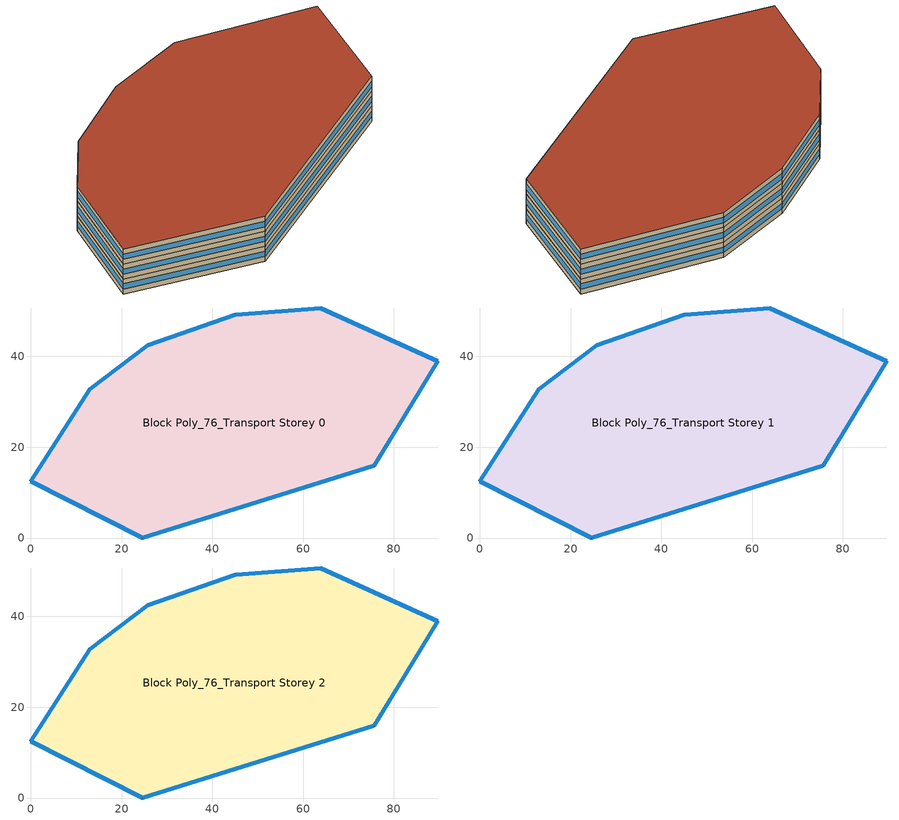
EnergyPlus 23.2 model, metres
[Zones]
Block Poly_76_Transport Storey 0
 floor ground (HSCWZ_Public&Industrial_2005_FloorGround): 89.67,38.92 75.63,15.94 24.61,0 0,12.53 12.95,32.75 25.76,42.45 45.1,49.17 63.9,50.69 z0
 wall outside (HSCWZ_Public&Industrial_2005_ExtWall): 89.67,38.92 63.9,50.69 45.1,49.17 25.76,42.45 12.95,32.75 0,12.53 24.61,0 75.63,15.94 89.67,38.92 z0:3
 window (HSCWZ_Public&Industrial_2005_Win): 89.65,38.92 63.91,50.68 / 63.89,50.69 45.11,49.17 / 45.09,49.16 25.77,42.45 / 25.75,42.44 12.96,32.76 / 12.94,32.74 0.01,12.54 / 0.01,12.52 24.6,0.01 / 24.64,0.01 75.6,15.93 / 75.64,15.95 89.66,38.91 z0.98:2.02
Block Poly_76_Transport Storey 1
 floor to Block Poly_76_Transport Storey 0 (HSCWZ_Public&Industrial_2005_FloorSlab): 89.67,38.92 75.63,15.94 24.61,0 0,12.53 12.95,32.75 25.76,42.45 45.1,49.17 63.9,50.69 z3
 wall outside (HSCWZ_Public&Industrial_2005_ExtWall): 89.67,38.92 63.9,50.69 45.1,49.17 25.76,42.45 12.95,32.75 0,12.53 24.61,0 75.63,15.94 89.67,38.92 z3:6
 window (HSCWZ_Public&Industrial_2005_Win): 89.65,38.92 63.91,50.68 / 63.89,50.69 45.11,49.17 / 45.09,49.16 25.77,42.45 / 25.75,42.44 12.96,32.76 / 12.94,32.74 0.01,12.54 / 0.01,12.52 24.6,0.01 / 24.64,0.01 75.6,15.93 / 75.64,15.95 89.66,38.91 z3.98:5.03
Block Poly_76_Transport Storey 2
 floor to Block Poly_76_Transport Storey 1 (HSCWZ_Public&Industrial_2005_FloorSlab): 89.67,38.92 75.63,15.94 24.61,0 0,12.53 12.95,32.75 25.76,42.45 45.1,49.17 63.9,50.69 z6
 wall outside (HSCWZ_Public&Industrial_2005_ExtWall): 89.67,38.92 63.9,50.69 45.1,49.17 25.76,42.45 12.95,32.75 0,12.53 24.61,0 75.63,15.94 89.67,38.92 z6:9
 window (HSCWZ_Public&Industrial_2005_Win): 89.65,38.92 63.91,50.68 / 63.89,50.69 45.11,49.17 / 45.09,49.16 25.77,42.45 / 25.75,42.44 12.96,32.76 / 12.94,32.74 0.01,12.54 / 0.01,12.52 24.6,0.01 / 24.64,0.01 75.6,15.93 / 75.64,15.95 89.66,38.91 z6.97:8.03
 roof outside (HSCWZ_Public&Industrial_2005_Roof): 75.63,15.94 89.67,38.92 63.9,50.69 45.1,49.17 25.76,42.45 12.95,32.75 0,12.53 24.61,0 z9
[BUILDING]
shang4hai3shi4_Transport_6_6_2005: North Axis=0; Terrain=City; Loads Convergence Tolerance Value=0.04; Temperature Convergence Tolerance Value=0.4; Solar Distribution=FullExterior; Maximum Number of Warmup Days=25; Minimum Number of Warmup Days=1
[MATERIAL] Thermal Absorptance=0.9; Solar Absorptance=0.7; Visible Absorptance=0.7
Name | Roughness | Thickness | Conductivity | Density | Specific Heat
Concrete | MediumRough | 0.1 | 1.7 | 2240 | 900
Brick | MediumRough | 0.1 | 0.72 | 1920 | 840
Tile | Smooth | 0.02 | 1.3 | 2200 | 900
Gypsum | Smooth | 0.015 | 0.16 | 800 | 1090
AsphaltFelt | Smooth | 0.01 | 0.2 | 960 | 1000
Insulation 0.011 | Rough | 0.011 | 0.04 | 40 | 1500
Insulation 0.021 | Rough | 0.021 | 0.04 | 40 | 1500
Insulation 0.022 | Rough | 0.022 | 0.04 | 40 | 1500
Insulation 0.043 | Rough | 0.043 | 0.04 | 40 | 1500
[WINDOWMATERIAL:SIMPLEGLAZINGSYSTEM]
HSCWZ_Public&Industrial_2005_Win_material: UFactor=3.175; Solar Heat Gain Coefficient=0.485
[CONSTRUCTION]
HSCWZ_Public&Industrial_2005_FloorSlab: Tile, Concrete, Insulation 0.021, Concrete, Tile
HSCWZ_Public&Industrial_2005_FloorGround: Tile, Concrete, Gypsum, Insulation 0.043
HSCWZ_Public&Industrial_2005_Win: HSCWZ_Public&Industrial_2005_Win_material
HSCWZ_Public&Industrial_2005_Roof: AsphaltFelt, Concrete, Insulation 0.022
HSCWZ_Public&Industrial_2005_ExtWall: Brick, Concrete, Insulation 0.011
[ZONE] Type=1; Multiplier=1; Ceiling Height=autocalculate; Volume=autocalculate; Floor Area=autocalculate; Part of Total Floor Area=Yes
Block Poly_76_Transport Storey 0; Block Poly_76_Transport Storey 1; Block Poly_76_Transport Storey 2
[PEOPLE] Number of People Schedule=People_Schedule; Number of People Calculation Method=Area/Person; Floor Area per Person=0.83; Fraction Radiant=0.3; Sensible Heat Fraction=autocalculate; Activity Level Schedule=CN_GenericActivityLevel; Carbon Dioxide Generation Rate=3.82e-08; Enable ASHRAE 55 Comfort Warnings=No; Mean Radiant Temperature Calculation Type=ZoneAveraged; Clothing Insulation Calculation Method=ClothingInsulationSchedule; Cold Stress Temperature Threshold=15.56; Heat Stress Temperature Threshold=30
Name | Zone or ZoneList or Space or SpaceList
People_Block Poly_76_Transport Storey 0 | Block Poly_76_Transport Storey 0
People_Block Poly_76_Transport Storey 1 | Block Poly_76_Transport Storey 1
People_Block Poly_76_Transport Storey 2 | Block Poly_76_Transport Storey 2
[LIGHTS] Schedule=Lights_Schedule; Design Level Calculation Method=Watts/Area; Watts per Zone Floor Area=13; Return Air Fraction=0; Fraction Radiant=0; Fraction Visible=0; Fraction Replaceable=1; EndUse Subcategory=General; Return Air Fraction Calculated from Plenum Temperature=No; Return Air Fraction Function of Plenum Temperature Coefficient 1=0; Return Air Fraction Function of Plenum Temperature Coefficient 2=0
Name | Zone or ZoneList or Space or SpaceList
Lights_Block Poly_76_Transport Storey 0 | Block Poly_76_Transport Storey 0
Lights_Block Poly_76_Transport Storey 1 | Block Poly_76_Transport Storey 1
Lights_Block Poly_76_Transport Storey 2 | Block Poly_76_Transport Storey 2
[ELECTRICEQUIPMENT] Schedule=ElectricEquipment_Schedule; Design Level Calculation Method=Watts/Area; Watts per Zone Floor Area=20; Fraction Latent=0; Fraction Radiant=0; Fraction Lost=0; EndUse Subcategory=General
Name | Zone or ZoneList or Space or SpaceList
ElectricEquipment_Block Poly_76_Transport Storey 0 | Block Poly_76_Transport Storey 0
ElectricEquipment_Block Poly_76_Transport Storey 1 | Block Poly_76_Transport Storey 1
ElectricEquipment_Block Poly_76_Transport Storey 2 | Block Poly_76_Transport Storey 2
[ZONEINFILTRATION:DESIGNFLOWRATE] Schedule=AirEx_ConditionedTime_Schedule; Design Flow Rate Calculation Method=AirChanges/Hour; Air Changes per Hour=1; Constant Term Coefficient=1; Temperature Term Coefficient=0; Velocity Term Coefficient=0; Velocity Squared Term Coefficient=0
Name | Zone or ZoneList or Space or SpaceList
Infil 1 | Block Poly_76_Transport Storey 0
Infil 2 | Block Poly_76_Transport Storey 1
Infil 3 | Block Poly_76_Transport Storey 2
[HVACTEMPLATE:THERMOSTAT]
HVACTemp: Heating Setpoint Schedule=Heating_SP_Schedule; Cooling Setpoint Schedule=Cooling_SP_Schedule
[HVACTEMPLATE:ZONE:IDEALLOADSAIRSYSTEM] Template Thermostat=HVACTemp; System Availability Schedule=HVAC_ConditionedTime_Schedule; Maximum Heating Supply Air Temperature=50; Minimum Cooling Supply Air Temperature=13; Maximum Heating Supply Air Humidity Ratio=0.0156; Minimum Cooling Supply Air Humidity Ratio=0.0077; Heating Limit=NoLimit; Cooling Limit=NoLimit; Heating Availability Schedule=Heating_Period_Schedule; Cooling Availability Schedule=Cooling_Period_Schedule; Dehumidification Control Type=ConstantSensibleHeatRatio; Cooling Sensible Heat Ratio=0.7; Dehumidification Setpoint=60; Humidification Control Type=None; Humidification Setpoint=30; Outdoor Air Method=None; Outdoor Air Flow Rate per Person=0.00944; Outdoor Air Flow Rate per Zone Floor Area=0; Outdoor Air Flow Rate per Zone=0; Demand Controlled Ventilation Type=None; Outdoor Air Economizer Type=NoEconomizer; Heat Recovery Type=None; Sensible Heat Recovery Effectiveness=0.7; Latent Heat Recovery Effectiveness=0.65
Block Poly_76_Transport Storey 0; Block Poly_76_Transport Storey 1; Block Poly_76_Transport Storey 2
[SCHEDULE:COMPACT]
People_Schedule: Through: 12/31, For: Weekdays, Until: 05:00, 0.1, Until: 07:00, 0.4, Until: 09:00, 0.75, Until: 12:00, 0.6, Until: 15:00, 0.65, Until: 18:00, 0.7, Until: 21:00, 0.8, Until: 24:00, 0.25, For: AllOtherDays, Until: 05:00, 0.15, Until: 07:00, 0.5, Until: 09:00, 0.85, Until: 12:00, 0.8, Until: 15:00, 0.9, Until: 18:00, 0.95, Until: 21:00, 0.95, Until: 24:00, 0.5
Lights_Schedule: Through: 12/31, For: Weekdays, Until: 05:00, 0.1, Until: 07:00, 0.45, Until: 09:00, 0.85, Until: 12:00, 0.75, Until: 14:00, 0.8, Until: 17:00, 0.65, Until: 20:00, 0.9, Until: 22:00, 0.6, Until: 24:00, 0.25, For: AllOtherDays, Until: 24:00, 0.7
ElectricEquipment_Schedule: Through: 12/31, For: Weekdays, Until: 05:00, 0.15, Until: 07:00, 0.45, Until: 09:00, 0.85, Until: 12:00, 0.75, Until: 14:00, 0.8, Until: 17:00, 0.65, Until: 20:00, 0.9, Until: 22:00, 0.6, Until: 24:00, 0.25, For: AllOtherDays, Until: 24:00, 0.7
Heating_SP_Schedule: Through: 12/31, For: AllDays, Until: 05:00, 5, Until: 06:00, 12, Until: 22:00, 18, Until: 24:00, 12
Cooling_SP_Schedule: Through: 12/31, For: AllDays, Until: 05:00, 37, Until: 06:00, 28, Until: 22:00, 25, Until: 24:00, 28
Heating_Period_Schedule: Through: 04/15, For: AllDays, Until: 24:00, 1, Through: 11/01, For: AllDays, Until: 24:00, 0, Through: 12/31, For: AllDays, Until: 24:00, 1
Cooling_Period_Schedule: Through: 04/15, For: AllDays, Until: 24:00, 0, Through: 10/31, For: AllDays, Until: 24:00, 1, Through: 12/31, For: AllDays, Until: 24:00, 0
HVAC_ConditionedTime_Schedule: Through: 12/31, For: AllDays, Until: 01:00, 1, Until: 05:00, 0, Until: 24:00, 1
AirEx_ConditionedTime_Schedule: Through: 12/31, For: AllDays, Until: 01:00, 3, Until: 05:00, 0, Until: 24:00, 4
CN_GenericActivityLevel: Through: 12/31, For: Weekdays, Until: 08:00, 80, Until: 18:00, 120, Until: 24:00, 80, For: AllOtherDays, Until: 24:00, 80
